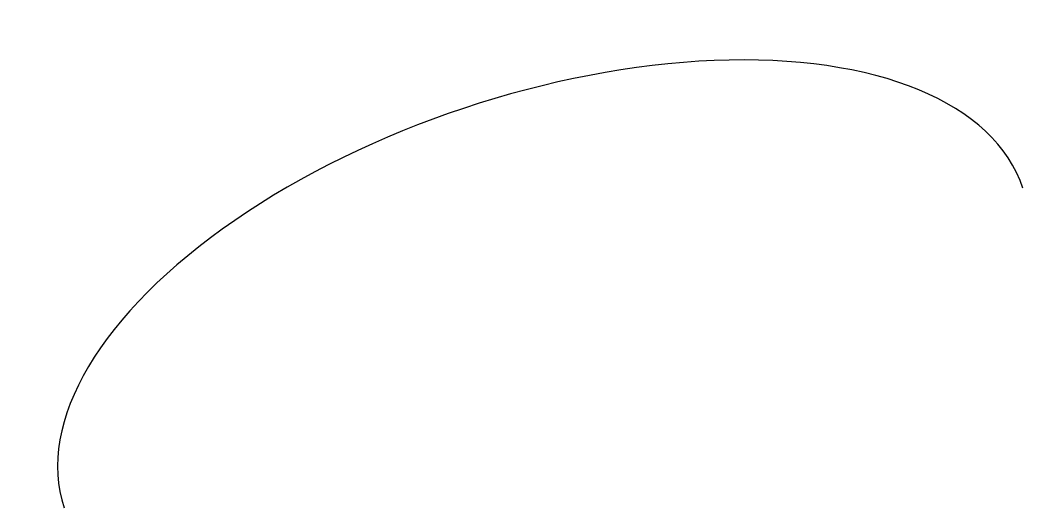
# Model space of a CAD drawing. Extents: x 3.4 to 16, y 3 to 9.1.
import ezdxf

# ---------------------------------------------------------------- set-up
doc = ezdxf.new("R2010")
doc.units = 0

msp = doc.modelspace()

# ---------------------------------------------------------------- linework, layer by layer
at = {"layer": 'GEOM'}
msp.add_ellipse((10, 5), major_axis=(6, 2), ratio=0.5, start_param=0, end_param=3.141593, dxfattribs=at)

doc.saveas('drawing.dxf')
